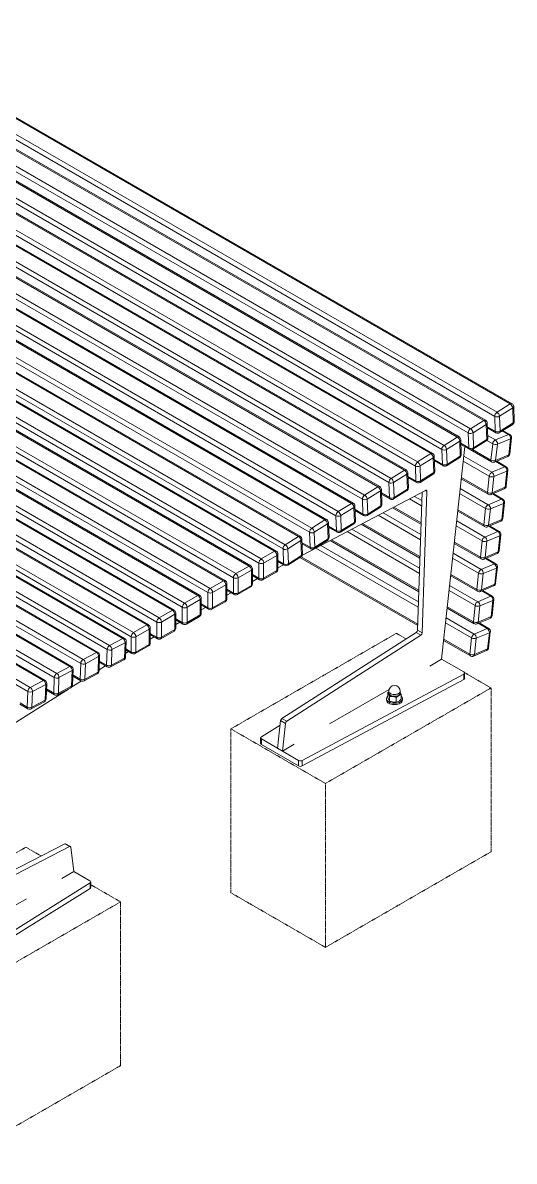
# Model space of a CAD drawing. Header units: millimetres. Extents: x -536 to 6037, y -221 to 4845.
# Drawn here: x 5191 to 5925, y 779 to 2481 of the extents above; entities that cross this region are included whole.
import ezdxf

# ---------------------------------------------------------------- set-up
doc = ezdxf.new("R2010")
doc.units = ezdxf.units.MM
doc.linetypes.add('HIDDEN', pattern=[1.905, 1.27, -0.635])
doc.layers.add('ZANO_R', color=7, linetype='Continuous', lineweight=0)
doc.layers.add('ZANO_R_przerywana', color=7, linetype='HIDDEN', lineweight=0)

msp = doc.modelspace()

# ---------------------------------------------------------------- linework, layer by layer
at = {"layer": 'ZANO_R'}
for p, q in [((5919.4, 1911.1), (4934.1, 2479.9)), ((5922.1, 1911.4), (4935.5, 2480.9)), ((5896.3, 1892.5), (4944.9, 2441.7)), ((4948.5, 2447.8), (5899.7, 1898.7)), ((5882.5, 1886.6), (4951.6, 2424.1)), ((5879.9, 1886.3), (4951.8, 2422)), ((5856.7, 1867.7), (4943.8, 2394.7)), ((4950, 2399.3), (5860.1, 1873.9)), ((5843, 1861.9), (4958.3, 2372.6)), ((5840.3, 1861.5), (4958.5, 2370.6)), ((4948.9, 2352.3), (5820.5, 1849.1)), ((5817.2, 1842.9), (4963, 2336)), ((5800.8, 1836.7), (4964.9, 2319.3)), ((5803.4, 1837.1), (4965, 2321.1)), ((5340.3, 1560.3), (4074.6, 2291)), ((5342.7, 1560.5), (4076.9, 2291.2)), ((4968.6, 2293.3), (5781, 1824.4)), ((5777.6, 1818.2), (4969.8, 2284.5)), ((5300.7, 1539.4), (4035, 2270.1)), ((5303.1, 1539.6), (4037.4, 2270.3)), ((5316.8, 1543.8), (4051.1, 2274.5)), ((4054.8, 2280.5), (5320.5, 1549.9)), ((5761.2, 1812), (4964.8, 2271.7)), ((5763.8, 1812.3), (4966.2, 2272.8)), ((5261.2, 1518.5), (3995.5, 2249.2)), ((5263.5, 1518.7), (3997.8, 2249.4)), ((5277.3, 1522.9), (4011.6, 2253.6)), ((4015.2, 2259.6), (5281, 1529)), ((5237.7, 1502), (3972, 2232.7)), ((3975.7, 2238.7), (5241.4, 1508)), ((4975.3, 2241.8), (5741.4, 1799.6)), ((5738, 1793.4), (4975.3, 2233.7)), ((3936.1, 2217.8), (5201.8, 1487.1)), ((5221.6, 1497.6), (3955.9, 2228.3)), ((5224, 1497.8), (3958.2, 2228.4)), ((5724.3, 1787.5), (4977.4, 2218.7)), ((5721.6, 1787.2), (4978.7, 2216.1)), ((5198.2, 1481.1), (3932.4, 2211.8)), ((5698.5, 1768.6), (4974.5, 2186.6)), ((4980.5, 2191.2), (5701.8, 1774.8)), ((5684.7, 1762.8), (4985.1, 2166.6)), ((5682.1, 1762.4), (4985.4, 2164.6)), ((4979.6, 2144.2), (5662.3, 1750.1)), ((5658.9, 1743.8), (4989.9, 2130.1)), ((5645.2, 1738), (4991.9, 2115.1)), ((5642.5, 1737.7), (4992.1, 2113.1)), ((4995.5, 2087.4), (5622.7, 1725.3)), ((5619.3, 1719.1), (4996.6, 2078.6)), ((5602.9, 1712.9), (4995.5, 2063.6)), ((5605.6, 1713.2), (4996.8, 2064.7)), ((5567.1, 1690.8), (4944.8, 2050)), ((5569.6, 1691), (4947.3, 2050.2)), ((5579.8, 1694.3), (4949.7, 2058)), ((4977.4, 2050.2), (5583.2, 1700.5)), ((5528.9, 1668.7), (4896, 2034.1)), ((5531.4, 1669), (4898.5, 2034.3)), ((5543.8, 1673.2), (4921.5, 2032.4)), ((4925, 2038.6), (5547.3, 1679.3)), ((5490.7, 1646.7), (4857.9, 2012)), ((5493.2, 1646.9), (4860.4, 2012.3)), ((5505.6, 1651.2), (4872.7, 2016.5)), ((4876.2, 2022.6), (5509.1, 1657.3)), ((5467.4, 1629.1), (4834.5, 1994.5)), ((4838.1, 2000.6), (5470.9, 1635.3)), ((4799.9, 1978.6), (5432.7, 1613.2)), ((5452.5, 1624.6), (4819.7, 1990)), ((5455, 1624.9), (4822.2, 1990.2)), ((5414.4, 1602.6), (4781.5, 1967.9)), ((5416.9, 1602.8), (4784, 1968.2)), ((5429.2, 1607.1), (4796.3, 1972.4)), ((4761.7, 1956.5), (5394.6, 1591.2)), ((5391, 1585), (4762.4, 1947.9)), ((5376.2, 1580.6), (4761.1, 1935.7)), ((5378.7, 1580.8), (4761.2, 1937.2)), ((5352.8, 1563), (4741.1, 1916.2)), ((4749.3, 1919.6), (5356.4, 1569.1)), ((5899.7, 1898.7), (5919.4, 1911.1)), ((5925.4, 1884.9), (5924.6, 1907.3)), ((5897.1, 1870.1), (5896.3, 1892.5)), ((5923.1, 1905), (5903.3, 1892.6)), ((5903.3, 1892.6), (5904.2, 1870.3)), ((5924, 1882.7), (5923.1, 1905)), ((5860.1, 1873.9), (5879.9, 1886.3)), ((5883.6, 1880.3), (5863.8, 1867.9)), ((5884.4, 1857.9), (5883.6, 1880.3)), ((5885.9, 1860.1), (5885, 1882.5)), ((5885.2, 1877), (5897.1, 1870.1)), ((5885.3, 1875.4), (5898.1, 1868)), ((5903.3, 1868.1), (5923.1, 1880.5)), ((5904.2, 1870.3), (5924, 1882.7)), ((5820.5, 1849.1), (5840.3, 1861.5)), ((5844, 1855.5), (5824.2, 1843.1)), ((5844.8, 1833.1), (5844, 1855.5)), ((5846.3, 1835.4), (5845.5, 1857.7)), ((5857.6, 1845.3), (5856.7, 1867.7)), ((5863.7, 1843.3), (5883.5, 1855.7)), ((5863.8, 1867.9), (5864.6, 1845.5)), ((5864.6, 1845.5), (5884.4, 1857.9)), ((5893.2, 1851.4), (5884.4, 1856.4)), ((5885.7, 1863.8), (5897.2, 1857.2)), ((5897.2, 1857.2), (5916.8, 1865.5)), ((5919.9, 1859.1), (5900.3, 1850.8)), ((5916.8, 1865.5), (5907.6, 1870.8)), ((5918.9, 1865.5), (5908.6, 1871.4)), ((5917.3, 1834.9), (5919.9, 1859.1)), ((5918.7, 1836.4), (5921.3, 1860.6)), ((5816.9, 1529.5), (5851.5, 1847.3)), ((5818, 1820.6), (5817.2, 1842.9)), ((5824.2, 1843.1), (5825.1, 1820.7)), ((5845.7, 1852.2), (5857.6, 1845.3)), ((5845.7, 1850.6), (5858.6, 1843.2)), ((5859.7, 1842.7), (5891.6, 1824.3)), ((5863.2, 1843), (5890.6, 1827.2)), ((5890.6, 1827.2), (5893.2, 1851.4)), ((5900.3, 1850.8), (5897.6, 1826.6)), ((5781, 1824.4), (5800.8, 1836.7)), ((5804.4, 1830.7), (5784.7, 1818.3)), ((5805.3, 1808.4), (5804.4, 1830.7)), ((5806.7, 1810.6), (5805.9, 1832.9)), ((5806.1, 1827.4), (5818, 1820.6)), ((5806.2, 1825.9), (5819, 1818.5)), ((5824.2, 1818.5), (5844, 1830.9)), ((5825.1, 1820.7), (5844.8, 1833.1)), ((5888, 1803), (5849.1, 1825.5)), ((5849.9, 1833.1), (5892, 1808.8)), ((5896.1, 1824.1), (5915.7, 1832.3)), ((5897.6, 1826.6), (5917.3, 1834.9)), ((5911.6, 1817.1), (5898, 1824.9)), ((5913.6, 1817.1), (5899.2, 1825.4)), ((5741.4, 1799.6), (5761.2, 1812)), ((5764.9, 1805.9), (5745.1, 1793.6)), ((5765.7, 1783.6), (5764.9, 1805.9)), ((5767.2, 1785.8), (5766.3, 1808.2)), ((5778.4, 1795.8), (5777.6, 1818.2)), ((5784.6, 1793.8), (5804.4, 1806.2)), ((5784.7, 1818.3), (5785.5, 1796)), ((5785.5, 1796), (5805.3, 1808.4)), ((5892, 1808.8), (5911.6, 1817.1)), ((5914.6, 1810.7), (5895, 1802.4)), ((5912, 1786.6), (5914.6, 1810.7)), ((5913.4, 1788.1), (5916.1, 1812.2)), ((5738.9, 1771), (5738, 1793.4)), ((5745.1, 1793.6), (5745.9, 1771.2)), ((5766.5, 1802.7), (5778.4, 1795.8)), ((5766.6, 1801.1), (5779.5, 1793.7)), ((5846.2, 1799.1), (5886.3, 1776)), ((5846.5, 1801.3), (5885.3, 1778.8)), ((5885.3, 1778.8), (5888, 1803)), ((5895, 1802.4), (5892.4, 1778.3)), ((5608.7, 1685.1), (5792.9, 1781.7)), ((5701.8, 1774.8), (5721.6, 1787.2)), ((5725.3, 1781.2), (5705.5, 1768.8)), ((5726.2, 1758.8), (5725.3, 1781.2)), ((5727.6, 1761), (5726.8, 1783.4)), ((5727, 1777.9), (5738.9, 1771)), ((5727, 1776.3), (5739.9, 1768.9)), ((5745.1, 1769), (5764.8, 1781.4)), ((5745.9, 1771.2), (5765.7, 1783.6)), ((5776.1, 1772.9), (5787.2, 1766.5)), ((5787.6, 1778.9), (5780.9, 1572.7)), ((5794.9, 1780.3), (5788, 1568.6)), ((5792.6, 1781.6), (5794.9, 1780.3)), ((5882.7, 1754.6), (5843.8, 1777.1)), ((5844.6, 1784.7), (5886.7, 1760.4)), ((5890.8, 1775.7), (5910.4, 1784)), ((5892.4, 1778.3), (5912, 1786.6)), ((5906.3, 1768.7), (5892.8, 1776.5)), ((5908.3, 1768.7), (5894, 1777)), ((5662.3, 1750.1), (5682.1, 1762.4)), ((5685.8, 1756.4), (5666, 1744)), ((5686.6, 1734), (5685.8, 1756.4)), ((5688.1, 1736.3), (5687.2, 1758.6)), ((5699.3, 1746.3), (5698.5, 1768.6)), ((5705.5, 1768.8), (5706.4, 1746.4)), ((5705.5, 1744.2), (5725.3, 1756.6)), ((5706.4, 1746.4), (5726.2, 1758.8)), ((5743.4, 1755.7), (5786, 1731.1)), ((5745.4, 1756.8), (5786.1, 1733.3)), ((5786.9, 1758.5), (5768.7, 1769)), ((5880.1, 1730.5), (5882.7, 1754.6)), ((5886.7, 1760.4), (5906.3, 1768.7)), ((5889.8, 1754.1), (5887.1, 1729.9)), ((5909.4, 1762.4), (5889.8, 1754.1)), ((5906.7, 1738.2), (5909.4, 1762.4)), ((5908.2, 1739.7), (5910.8, 1763.9)), ((5622.7, 1725.3), (5642.5, 1737.7)), ((5659.7, 1721.5), (5658.9, 1743.8)), ((5666, 1744), (5666.8, 1721.7)), ((5687.4, 1753.1), (5699.3, 1746.3)), ((5687.5, 1751.6), (5700.3, 1744.1)), ((5785.3, 1708.1), (5722.1, 1744.6)), ((5729.4, 1748.4), (5785.6, 1716)), ((5839.4, 1736.4), (5881.4, 1712.1)), ((5841, 1750.8), (5881.1, 1727.6)), ((5841.2, 1752.9), (5880.1, 1730.5)), ((5887.1, 1729.9), (5906.7, 1738.2)), ((5646.2, 1731.6), (5626.4, 1719.3)), ((5626.4, 1719.3), (5627.2, 1696.9)), ((5647, 1709.3), (5646.2, 1731.6)), ((5648.5, 1711.5), (5647.7, 1733.9)), ((5647.9, 1728.3), (5659.7, 1721.5)), ((5647.9, 1726.8), (5660.8, 1719.4)), ((5665.9, 1719.5), (5685.7, 1731.8)), ((5666.8, 1721.7), (5686.6, 1734)), ((5783.7, 1657.6), (5675.5, 1720.1)), ((5682.8, 1723.9), (5783.9, 1665.6)), ((5696.7, 1731.2), (5784.4, 1680.6)), ((5698.8, 1732.3), (5784.5, 1682.9)), ((5877.4, 1706.3), (5838.6, 1728.7)), ((5881.4, 1712.1), (5901, 1720.4)), ((5885.5, 1727.3), (5905.2, 1735.6)), ((5901, 1720.4), (5887.5, 1728.2)), ((5903.1, 1720.4), (5888.7, 1728.7)), ((5583.2, 1700.5), (5602.9, 1712.9)), ((5606.6, 1706.9), (5586.8, 1694.5)), ((5607.5, 1684.5), (5606.6, 1706.9)), ((5608.9, 1686.7), (5608.1, 1709.1)), ((5608.3, 1703.6), (5620.2, 1696.7)), ((5620.2, 1696.7), (5619.3, 1719.1)), ((5626.4, 1694.7), (5646.1, 1707.1)), ((5627.2, 1696.9), (5647, 1709.3)), ((5650.1, 1706.8), (5782.8, 1630.2)), ((5652.1, 1707.9), (5782.8, 1632.4)), ((5835.7, 1702.4), (5875.8, 1679.3)), ((5835.9, 1704.6), (5874.8, 1682.1)), ((5874.8, 1682.1), (5877.4, 1706.3)), ((5884.5, 1705.7), (5881.9, 1681.5)), ((5904.1, 1714), (5884.5, 1705.7)), ((5901.5, 1689.8), (5904.1, 1714)), ((5902.9, 1691.3), (5905.5, 1715.5)), ((5547.3, 1679.3), (5567.1, 1690.8)), ((5572.1, 1663.8), (5572.1, 1686.7)), ((5580.6, 1671.9), (5579.8, 1694.3)), ((5586.8, 1694.5), (5587.7, 1672.1)), ((5608.4, 1702), (5621.2, 1694.6)), ((5782, 1607.2), (5628.8, 1695.6)), ((5636.1, 1699.5), (5782.3, 1615.1)), ((5834.1, 1688), (5876.2, 1663.7)), ((5880.3, 1679), (5899.9, 1687.3)), ((5881.9, 1681.5), (5901.5, 1689.8)), ((5509.1, 1657.3), (5528.9, 1668.7)), ((5543.8, 1650.4), (5543.8, 1673.2)), ((5570.6, 1684.6), (5550.8, 1673.2)), ((5550.8, 1673.2), (5550.8, 1650.4)), ((5570.6, 1661.8), (5570.6, 1684.6)), ((5572.1, 1676.9), (5580.6, 1671.9)), ((5572.1, 1675.3), (5581.6, 1669.8)), ((5572.1, 1665.9), (5580.7, 1670.4)), ((5586.8, 1669.9), (5606.6, 1682.3)), ((5587.7, 1672.1), (5607.5, 1684.5)), ((5605.1, 1681.4), (5781.1, 1579.7)), ((5606.9, 1682.5), (5781.2, 1582)), ((5872.2, 1657.9), (5833.3, 1680.4)), ((5876.2, 1663.7), (5895.8, 1672)), ((5895.8, 1672), (5882.3, 1679.8)), ((5897.8, 1672), (5883.4, 1680.3)), ((5505.6, 1628.3), (5505.6, 1651.2)), ((5532.4, 1662.6), (5512.6, 1651.2)), ((5512.6, 1651.2), (5512.6, 1628.3)), ((5532.4, 1639.7), (5532.4, 1662.6)), ((5533.9, 1641.8), (5533.9, 1664.6)), ((5533.9, 1656), (5543.8, 1650.4)), ((5533.9, 1654.4), (5544.8, 1648.1)), ((5549.8, 1648.1), (5569.6, 1659.5)), ((5550.8, 1650.4), (5570.6, 1661.8)), ((5830.4, 1654.1), (5870.6, 1630.9)), ((5830.7, 1656.2), (5869.5, 1633.7)), ((5869.5, 1633.7), (5872.2, 1657.9)), ((5879.2, 1657.4), (5876.6, 1633.2)), ((5898.8, 1665.7), (5879.2, 1657.4)), ((5896.2, 1641.5), (5898.8, 1665.7)), ((5897.6, 1643), (5900.3, 1667.2)), ((5470.9, 1635.3), (5490.7, 1646.7)), ((5494.3, 1640.6), (5474.5, 1629.1)), ((5494.3, 1617.7), (5494.3, 1640.6)), ((5495.7, 1619.7), (5495.7, 1642.6)), ((5511.6, 1626), (5531.4, 1637.5)), ((5512.6, 1628.3), (5532.4, 1639.7)), ((5533.9, 1645.8), (5541.6, 1649.9)), ((5828.9, 1639.6), (5870.9, 1615.4)), ((5875, 1630.6), (5894.6, 1638.9)), ((5876.6, 1633.2), (5896.2, 1641.5)), ((5432.7, 1613.2), (5452.5, 1624.6)), ((5456.1, 1618.5), (5436.3, 1607.1)), ((5456.1, 1595.7), (5456.1, 1618.5)), ((5457.5, 1597.7), (5457.5, 1620.6)), ((5467.4, 1606.3), (5467.4, 1629.1)), ((5474.5, 1629.1), (5474.5, 1606.3)), ((5474.5, 1606.3), (5494.3, 1617.7)), ((5495.7, 1634), (5505.6, 1628.3)), ((5495.7, 1632.3), (5506.6, 1626)), ((5495.7, 1625), (5502.1, 1628.6)), ((5866.9, 1609.6), (5828, 1632)), ((5870.9, 1615.4), (5890.5, 1623.7)), ((5893.6, 1617.3), (5874, 1609)), ((5890.5, 1623.7), (5877, 1631.5)), ((5892.5, 1623.7), (5878.2, 1632)), ((5890.9, 1593.1), (5893.6, 1617.3)), ((5892.4, 1594.6), (5895, 1618.8)), ((5394.6, 1591.2), (5414.4, 1602.6)), ((5429.2, 1584.2), (5429.2, 1607.1)), ((5436.3, 1607.1), (5436.3, 1584.2)), ((5457.5, 1612), (5467.4, 1606.3)), ((5457.5, 1610.3), (5468.4, 1604)), ((5457.5, 1603.1), (5463.8, 1606.7)), ((5473.4, 1604), (5493.2, 1615.4)), ((5825.2, 1605.7), (5865.3, 1582.5)), ((5825.4, 1607.8), (5864.3, 1585.4)), ((5864.3, 1585.4), (5866.9, 1609.6)), ((5874, 1609), (5871.3, 1584.8)), ((5391, 1562.2), (5391, 1585)), ((5417.9, 1596.5), (5398.1, 1585)), ((5398.1, 1585), (5398.1, 1562.2)), ((5417.9, 1573.6), (5417.9, 1596.5)), ((5419.4, 1575.7), (5419.4, 1598.5)), ((5419.4, 1589.9), (5429.2, 1584.2)), ((5419.4, 1588.2), (5430.2, 1581.9)), ((5419.4, 1581.2), (5425.5, 1584.7)), ((5435.2, 1581.9), (5455, 1593.4)), ((5436.3, 1584.2), (5456.1, 1595.7)), ((5861.6, 1561.2), (5822.8, 1583.7)), ((5823.6, 1591.3), (5865.6, 1567)), ((5869.7, 1582.3), (5889.4, 1590.5)), ((5871.3, 1584.8), (5890.9, 1593.1)), ((5885.2, 1575.3), (5871.7, 1583.1)), ((5887.3, 1575.3), (5872.9, 1583.6)), ((5356.4, 1569.1), (5376.2, 1580.6)), ((5379.7, 1574.4), (5359.9, 1563)), ((5379.7, 1551.6), (5379.7, 1574.4)), ((5381.2, 1553.6), (5381.2, 1576.5)), ((5381.2, 1567.9), (5391, 1562.2)), ((5381.2, 1566.2), (5392.1, 1559.9)), ((5397.1, 1559.9), (5416.9, 1571.3)), ((5398.1, 1562.2), (5417.9, 1573.6)), ((5778.9, 1569.2), (5578.2, 1440.8)), ((5778.9, 1569.2), (5786, 1565.1)), ((5788, 1568.6), (5780.9, 1572.7)), ((5865.6, 1567), (5885.2, 1575.3)), ((5888.3, 1568.9), (5868.7, 1560.6)), ((5885.7, 1544.8), (5888.3, 1568.9)), ((5887.1, 1546.3), (5889.7, 1570.4)), ((5320.5, 1549.9), (5340.3, 1560.3)), ((5343.7, 1554.1), (5323.9, 1543.7)), ((5342.9, 1530.8), (5343.7, 1554.1)), ((5344.3, 1532.6), (5345.2, 1556)), ((5352.8, 1540.1), (5352.8, 1563)), ((5358.9, 1537.9), (5378.7, 1549.3)), ((5359.9, 1563), (5359.9, 1540.1)), ((5359.9, 1540.1), (5379.7, 1551.6)), ((5381.2, 1559.3), (5387.2, 1562.7)), ((5786, 1565.1), (5585.3, 1436.7)), ((5819.9, 1557.3), (5860, 1534.2)), ((5820.1, 1559.5), (5859, 1537)), ((5859, 1537), (5861.6, 1561.2)), ((5868.7, 1560.6), (5866.1, 1536.5)), ((5281, 1529), (5300.7, 1539.4)), ((5304.1, 1533.2), (5284.3, 1522.7)), ((5303.3, 1509.9), (5304.1, 1533.2)), ((5304.8, 1511.7), (5305.6, 1535.1)), ((5316, 1520.5), (5316.8, 1543.8)), ((5323.9, 1543.7), (5323.1, 1520.3)), ((5344.5, 1538.2), (5348.9, 1540.7)), ((5344.7, 1543.2), (5353.9, 1537.9)), ((5344.8, 1544.8), (5352.8, 1540.1)), ((5864.5, 1533.9), (5884.1, 1542.2)), ((5866.1, 1536.5), (5885.7, 1544.8)), ((5241.4, 1508), (5261.2, 1518.5)), ((5276.4, 1499.6), (5277.3, 1522.9)), ((5284.3, 1522.7), (5283.5, 1499.4)), ((5304.8, 1513.7), (5314.2, 1519.7)), ((5305.2, 1524.9), (5317, 1518)), ((5305.3, 1526.7), (5316, 1520.5)), ((5321.9, 1518), (5341.7, 1528.4)), ((5323.1, 1520.3), (5342.9, 1530.8)), ((5799, 1519.2), (5816.9, 1529.5)), ((5850.2, 1510.3), (5816.9, 1529.5)), ((5236.9, 1478.7), (5237.7, 1502)), ((5244.8, 1501.8), (5243.9, 1478.5)), ((5264.6, 1512.3), (5244.8, 1501.8)), ((5263.7, 1489), (5264.6, 1512.3)), ((5265.2, 1490.8), (5266, 1514.2)), ((5265.7, 1505.8), (5276.4, 1499.6)), ((5265.7, 1504), (5277.5, 1497.1)), ((5282.3, 1497), (5302.1, 1507.5)), ((5283.5, 1499.4), (5303.3, 1509.9)), ((5608.6, 1378), (5850, 1506.9)), ((5608.6, 1369.8), (5850, 1498.8)), ((5850, 1498.8), (5850, 1506.9)), ((5851.3, 1500.5), (5851.3, 1508.6)), ((5052.8, 1354.4), (5258.8, 1484.6)), ((5197.3, 1457.8), (5198.2, 1481.1)), ((5201.8, 1487.1), (5221.6, 1497.6)), ((5205.2, 1480.9), (5204.4, 1457.6)), ((5225, 1491.4), (5205.2, 1480.9)), ((5224.2, 1468.1), (5225, 1491.4)), ((5225.6, 1469.9), (5226.5, 1493.2)), ((5226.1, 1483), (5237.9, 1476.2)), ((5226.2, 1484.9), (5236.9, 1478.7)), ((5242.7, 1476.1), (5262.5, 1486.6)), ((5243.9, 1478.5), (5263.7, 1489)), ((5264.2, 1488), (5278.1, 1496.8)), ((5649.3, 1432.8), (5738.3, 1484.1)), ((5737.9, 1481.5), (5737.9, 1478.8)), ((5754.9, 1478.8), (5754.9, 1481.5)), ((5186.6, 1464), (5197.3, 1457.8)), ((5203.2, 1455.2), (5223, 1465.7)), ((5204.4, 1457.6), (5224.2, 1468.1)), ((5734.4, 1470.4), (5734.4, 1468.4)), ((5736.3, 1479.5), (5737.9, 1480.7)), ((5736.3, 1479.5), (5736.3, 1472.6)), ((5739, 1473.7), (5739, 1466.8)), ((5749.1, 1472.1), (5749.1, 1465.3)), ((5754.9, 1480.3), (5755.1, 1479.9)), ((5756.4, 1476.4), (5756.4, 1469.5)), ((5758.4, 1468.4), (5758.4, 1470.4)), ((5186.5, 1462.1), (5198.4, 1455.3)), ((5575.5, 1430.9), (5547.4, 1413.3)), ((5576.2, 1437.6), (5571.7, 1396.1)), ((5576.2, 1437.6), (5583.3, 1433.5)), ((5585.3, 1436.7), (5578.2, 1440.8)), ((5583.3, 1433.5), (5578.8, 1392.1)), ((5546.3, 1411.8), (5546.3, 1403.6)), ((5547.5, 1410.1), (5603, 1378.1)), ((5547.5, 1410.1), (5547.5, 1402)), ((5547.5, 1402), (5603, 1369.9)), ((5571.7, 1396.1), (5578.8, 1392.1)), ((5578.8, 1392.1), (5596.6, 1402.3)), ((5603, 1369.9), (5603, 1378.1)), ((5608.6, 1378), (5608.6, 1369.8)), ((5057.5, 1152.5), (5253.3, 1253.3)), ((5059.7, 1145.9), (5260.4, 1249.2)), ((5260.4, 1249.2), (5253.3, 1253.3)), ((5261.8, 1249.3), (5254.7, 1253.4)), ((5262.4, 1248.2), (5266.9, 1212)), ((5266.9, 1212), (5249.1, 1201.7)), ((5291.1, 1198), (5266.9, 1212)), ((5067.9, 1055.4), (5291.3, 1194.8)), ((5291.3, 1186.7), (5291.3, 1194.8)), ((5292.3, 1188.2), (5292.3, 1196.4)), ((5067.9, 1047.3), (5291.3, 1186.7)), ((5196.3, 1171.3), (5136.4, 1136.7))]:
    msp.add_line(p, q, dxfattribs=at)
at = {"layer": 'ZANO_R', "flags": 128}
for points in [[(5794.9, 1780.3), (5794.8, 1780.8), (5794.7, 1781.1), (5794.6, 1781.5), (5794.3, 1781.7), (5794, 1781.9), (5793.7, 1781.9), (5793.3, 1781.9), (5792.9, 1781.7)], [(5850, 1506.9), (5850.6, 1507.3), (5851, 1507.7), (5851.2, 1508.1), (5851.3, 1508.6), (5851.3, 1509.1), (5851, 1509.5), (5850.7, 1509.9), (5850.2, 1510.3)], [(5752.4, 1478), (5751, 1477.3), (5749.4, 1476.9), (5747.7, 1476.6), (5745.9, 1476.6), (5744.2, 1476.7), (5742.5, 1477.1), (5741, 1477.6), (5739.8, 1478.4), (5738.8, 1479.2), (5738.2, 1480.2), (5737.9, 1481.2), (5737.9, 1481.5)], [(5754.8, 1465.5), (5753.2, 1464.8), (5751.4, 1464.2), (5749.5, 1463.7), (5747.4, 1463.5), (5745.3, 1463.5), (5743.3, 1463.7), (5741.3, 1464.2), (5739.5, 1464.8), (5737.9, 1465.5), (5736.5, 1466.5), (5735.5, 1467.5), (5734.8, 1468.6), (5734.4, 1469.8), (5734.4, 1471), (5734.8, 1472.2), (5735.5, 1473.4), (5736.3, 1474.2)], [(5754.8, 1463.5), (5753.2, 1462.7), (5751.4, 1462.1), (5749.5, 1461.7), (5747.4, 1461.5), (5745.3, 1461.5), (5743.3, 1461.7), (5741.3, 1462.1), (5739.5, 1462.7), (5737.9, 1463.5), (5736.5, 1464.4), (5735.5, 1465.5), (5734.8, 1466.6), (5734.4, 1467.8), (5734.4, 1468.4)], [(5736.3, 1479.5), (5737, 1478.6), (5737.7, 1477.3)], [(5752.5, 1475), (5751.2, 1474.4), (5749.6, 1473.9), (5747.9, 1473.6), (5746.1, 1473.5), (5744.4, 1473.7), (5742.7, 1474), (5741.2, 1474.5), (5739.9, 1475.2), (5738.8, 1476), (5738.1, 1477), (5737.7, 1478), (5737.6, 1479), (5737.9, 1479.8)], [(5739, 1466.8), (5738.4, 1467.8), (5737.7, 1469.1)], [(5737.9, 1478.8), (5737.9, 1478.5), (5738.2, 1477.5), (5738.8, 1476.6), (5739.8, 1475.7), (5741, 1475), (5742.5, 1474.4), (5744.2, 1474.1), (5745.9, 1473.9), (5747.7, 1474), (5749.4, 1474.2), (5751, 1474.7), (5752.4, 1475.3)], [(5739, 1473.7), (5741.5, 1473.8), (5744, 1473.6)], [(5749.1, 1465.3), (5746.6, 1465.2), (5744, 1465.4)], [(5749.1, 1472.1), (5751.8, 1474.3), (5752.7, 1474.9)], [(5752.7, 1466.8), (5751.8, 1466.3), (5749.1, 1465.3)], [(5756.4, 1474.2), (5757.2, 1473.4), (5758, 1472.2), (5758.3, 1471), (5758.3, 1469.8), (5758, 1468.6), (5757.2, 1467.5), (5756.2, 1466.5), (5754.8, 1465.5)], [(5755.1, 1479.9), (5755, 1480.1), (5754.9, 1480.3)], [(5756.4, 1476.4), (5755.7, 1478.3), (5755.1, 1479.9)]]:
    msp.add_lwpolyline(points, dxfattribs=at)
at = {"layer": 'ZANO_R'}
for centre, radius, start, end in [((5921, 1909.1), 2.5, 64.9149, 129.6006), ((5915.2, 1904.3), 7.98, 5.1268, 57.6976), ((5919.6, 1907.1), 5, 2.1413, 60.0027), ((5922, 1907.3), 2.55, 295.2996, 358.1917), ((5903.9, 1892.3), 7.67, 123.9705, 178.8254), ((5899.7, 1899.1), 7.42, 242.921, 299.8444), ((5895.4, 1891.9), 7.98, 5.1268, 57.6976), ((5864.4, 1867.5), 7.67, 123.9705, 178.8253), ((5855.8, 1867.2), 7.98, 5.1268, 57.6976), ((5881.5, 1884.4), 2.5, 64.9149, 129.6006), ((5875.6, 1879.5), 7.98, 5.1268, 57.6976), ((5880, 1882.3), 5, 2.1413, 60.0027), ((5882.5, 1882.6), 2.55, 295.2996, 358.1917), ((5920.4, 1884.7), 5, 302.0504, 2.1413), ((5921.6, 1882.3), 2.36, 308.0126, 8.2272), ((5922.9, 1885), 2.55, 295.2996, 358.1917), ((5841.9, 1859.6), 2.5, 64.9149, 129.6006), ((5836.1, 1854.8), 7.98, 5.1268, 57.6976), ((5840.5, 1857.5), 5, 2.1413, 60.0027), ((5842.9, 1857.8), 2.55, 295.2996, 358.1917), ((5860.1, 1874.3), 7.42, 242.9208, 299.8446), ((5880.9, 1859.9), 5, 302.0504, 2.1413), ((5882.1, 1857.6), 2.36, 308.0131, 8.2266), ((5883.3, 1860.2), 2.55, 295.2997, 358.1917), ((5900.7, 1850.5), 7.55, 117.8386, 173.3019), ((5900.5, 1876.7), 7.42, 242.9208, 299.8446), ((5899.5, 1870), 2.41, 176.7284, 235.2397), ((5893.4, 1851.4), 6.92, 355.0718, 56.4023), ((5900.6, 1872.3), 5, 240.0027, 302.0504), ((5901.8, 1869.9), 2.36, 308.0125, 8.2273), ((5917.9, 1863.5), 2.21, 62.9903, 117.7082), ((5913, 1859.7), 6.92, 355.0717, 56.4016), ((5916.4, 1861.1), 5, 353.7857, 60.0027), ((5919.4, 1861.1), 2.03, 285.5624, 346.964), ((5824.8, 1842.8), 7.67, 123.97, 178.8258), ((5820.5, 1849.5), 7.42, 242.9208, 299.8446), ((5816.3, 1842.4), 7.98, 5.1268, 57.6976), ((5860, 1845.2), 2.41, 176.7284, 235.2397), ((5860.9, 1851.9), 7.42, 242.9208, 299.8443), ((5861.1, 1847.6), 5, 240.0027, 302.0504), ((5862.3, 1845.2), 2.36, 308.0118, 8.2294), ((5897.4, 1859.1), 8.77, 241.6915, 289.195), ((5785.3, 1818), 7.67, 123.97, 178.8258), ((5776.7, 1817.6), 7.98, 5.1254, 57.6982), ((5802.3, 1834.8), 2.5, 64.9152, 129.6004), ((5796.5, 1830), 7.98, 5.1268, 57.6976), ((5800.9, 1832.8), 5, 2.1413, 60.0027), ((5803.4, 1833), 2.55, 295.2997, 358.1917), ((5841.3, 1835.2), 5, 302.0504, 2.1413), ((5842.5, 1832.8), 2.36, 308.0117, 8.2295), ((5843.7, 1835.4), 2.55, 295.2999, 358.1905), ((5893.3, 1826.5), 2.81, 166.911, 231.9095), ((5894.8, 1834.9), 8.77, 241.6915, 289.195), ((5894.1, 1828.7), 5, 240.0027, 292.8967), ((5894.7, 1826.7), 2.96, 297.5448, 358.8595), ((5913.7, 1837), 5, 292.8967, 353.7857), ((5914.3, 1835), 2.96, 297.5453, 358.859), ((5916.7, 1836.9), 2.03, 285.5625, 346.9646), ((5762.8, 1810.1), 2.5, 64.9152, 129.6004), ((5756.9, 1805.2), 7.98, 5.1254, 57.6982), ((5761.3, 1808), 5, 2.1413, 60.0027), ((5763.8, 1808.3), 2.55, 295.2987, 358.1917), ((5781, 1824.8), 7.42, 242.9208, 299.8442), ((5801.7, 1810.4), 5, 302.0504, 2.1413), ((5802.9, 1808), 2.36, 308.0132, 8.228), ((5804.2, 1810.7), 2.55, 295.2998, 358.1905), ((5821.4, 1827.2), 7.42, 242.9208, 299.8442), ((5820.4, 1820.4), 2.41, 176.7269, 235.2413), ((5821.5, 1822.8), 5, 240.0027, 302.0504), ((5822.7, 1820.4), 2.36, 308.0136, 8.2277), ((5895.5, 1802.1), 7.55, 117.8391, 173.3013), ((5888.1, 1803), 6.92, 355.0719, 56.4022), ((5912.6, 1815.1), 2.21, 62.9844, 117.7138), ((5907.7, 1811.3), 6.92, 355.0718, 56.4022), ((5911.1, 1812.8), 5, 353.7857, 60.0027), ((5914.1, 1812.7), 2.03, 285.5627, 346.9645), ((5723.2, 1785.3), 2.5, 64.9149, 129.6006), ((5721.8, 1783.2), 5, 2.1413, 60.0027), ((5745.7, 1793.2), 7.67, 123.97, 178.8258), ((5741.4, 1800), 7.42, 242.9209, 299.8442), ((5737.1, 1792.8), 7.98, 5.1254, 57.6982), ((5781.8, 1802.4), 7.42, 242.9208, 299.8442), ((5780.8, 1795.7), 2.41, 176.7269, 235.2412), ((5782, 1798), 5, 240.0027, 302.0504), ((5783.2, 1795.6), 2.36, 308.0134, 8.2277), ((5892.1, 1810.7), 8.77, 241.6919, 289.1946), ((5908.5, 1788.6), 5, 292.8967, 353.7857), ((5911.5, 1788.5), 2.03, 285.5601, 346.967), ((5706.1, 1768.5), 7.67, 123.97, 178.8258), ((5697.6, 1768.1), 7.98, 5.1254, 57.6982), ((5717.4, 1780.5), 7.98, 5.1254, 57.6982), ((5724.2, 1783.5), 2.55, 295.2999, 358.1906), ((5742.2, 1777.6), 7.42, 242.9208, 299.8442), ((5741.3, 1770.9), 2.41, 176.7269, 235.2411), ((5743.6, 1770.9), 2.36, 308.0134, 8.2277), ((5762.2, 1785.6), 5, 302.0504, 2.1413), ((5763.4, 1783.2), 2.36, 308.0134, 8.2277), ((5764.6, 1785.9), 2.55, 295.3, 358.1905), ((5889.5, 1786.5), 8.77, 241.6922, 289.1941), ((5888.1, 1778.2), 2.81, 166.9123, 231.9099), ((5888.8, 1780.3), 5, 240.0027, 292.8967), ((5889.4, 1778.3), 2.96, 297.5441, 358.861), ((5909, 1786.6), 2.96, 297.545, 358.8603), ((5683.7, 1760.5), 2.5, 64.9149, 129.6006), ((5677.8, 1755.7), 7.98, 5.1254, 57.6982), ((5682.2, 1758.4), 5, 2.1413, 60.0027), ((5684.7, 1758.7), 2.55, 295.2999, 358.1906), ((5701.8, 1775.2), 7.42, 242.9208, 299.8443), ((5722.6, 1760.9), 5, 302.0504, 2.1413), ((5723.8, 1758.5), 2.36, 308.0134, 8.2277), ((5725.1, 1761.1), 2.55, 295.3, 358.1905), ((5742.4, 1773.2), 5, 240.0027, 302.0504), ((5890.2, 1753.8), 7.55, 117.8391, 173.301), ((5886.9, 1762.4), 8.77, 241.6928, 289.1938), ((5882.9, 1754.7), 6.92, 355.0724, 56.4009), ((5907.3, 1766.8), 2.21, 62.9919, 117.7083), ((5902.5, 1763), 6.92, 355.0719, 56.4022), ((5905.8, 1764.4), 5, 353.7857, 60.0027), ((5908.8, 1764.3), 2.03, 285.5596, 346.9671), ((5644.1, 1735.7), 2.5, 64.9149, 129.6005), ((5638.2, 1730.9), 7.98, 5.126, 57.6976), ((5642.7, 1733.7), 5, 2.1413, 60.0027), ((5666.6, 1743.7), 7.67, 123.9698, 178.826), ((5662.3, 1750.5), 7.42, 242.9208, 299.8442), ((5658, 1743.3), 7.98, 5.1254, 57.6982), ((5683.1, 1736.1), 5, 302.0504, 2.1413), ((5685.5, 1736.4), 2.55, 295.2998, 358.1907), ((5702.7, 1752.9), 7.42, 242.9208, 299.8443), ((5701.7, 1746.1), 2.41, 176.7249, 235.2433), ((5702.8, 1748.5), 5, 240.0027, 302.0504), ((5704, 1746.1), 2.36, 308.0135, 8.2278), ((5903.2, 1740.2), 5, 292.8967, 353.7857), ((5903.8, 1738.3), 2.96, 297.5441, 358.861), ((5906.2, 1740.2), 2.03, 285.5622, 346.9642), ((5627, 1718.9), 7.67, 123.9698, 178.826), ((5622.7, 1725.7), 7.42, 242.9209, 299.8442), ((5618.5, 1718.5), 7.98, 5.126, 57.6976), ((5645.1, 1733.9), 2.55, 295.2999, 358.1905), ((5663.1, 1728.1), 7.42, 242.9207, 299.8442), ((5662.1, 1721.4), 2.41, 176.7248, 235.2433), ((5663.3, 1723.7), 5, 240.0027, 302.0504), ((5664.5, 1721.3), 2.36, 308.0134, 8.2277), ((5684.3, 1733.7), 2.36, 308.0132, 8.228), ((5882.8, 1729.8), 2.81, 166.9136, 231.9087), ((5884.2, 1738.2), 8.77, 241.6924, 289.1939), ((5883.6, 1731.9), 5, 240.0027, 292.8967), ((5884.2, 1730), 2.96, 297.5437, 358.8614), ((5902.1, 1718.4), 2.21, 62.9857, 117.7132), ((5897.2, 1714.6), 6.92, 355.0725, 56.4016), ((5900.6, 1716.1), 5, 353.7857, 60.0027), ((5604.5, 1711), 2.5, 64.9151, 129.6004), ((5598.7, 1706.2), 7.98, 5.1264, 57.6972), ((5603.1, 1708.9), 5, 2.1413, 60.0027), ((5605.5, 1709.2), 2.55, 295.2989, 358.192), ((5643.5, 1711.3), 5, 302.0504, 2.1413), ((5644.7, 1708.9), 2.36, 308.0134, 8.2277), ((5645.9, 1711.6), 2.55, 295.3, 358.1905), ((5884.9, 1705.4), 7.55, 117.8386, 173.3018), ((5881.6, 1714), 8.77, 241.6917, 289.1948), ((5877.6, 1706.3), 6.92, 355.0718, 56.4022), ((5903.6, 1716), 2.03, 285.5625, 346.9642), ((5568.6, 1688.7), 2.51, 65.6932, 125.6172), ((5563, 1684.3), 7.68, 2.6058, 57.3942), ((5567.1, 1686.7), 5, 0, 60.0027), ((5569.6, 1686.9), 2.51, 294.3769, 354.3037), ((5587.4, 1694.2), 7.67, 123.9699, 178.8259), ((5583.2, 1700.9), 7.42, 242.9204, 299.8446), ((5578.9, 1693.8), 7.98, 5.1264, 57.6972), ((5603.9, 1686.5), 5, 302.0504, 2.1413), ((5606.4, 1686.8), 2.55, 295.2996, 358.1913), ((5623.6, 1703.3), 7.42, 242.9208, 299.8442), ((5622.6, 1696.6), 2.41, 176.7249, 235.2432), ((5623.7, 1698.9), 5, 240.0027, 302.0504), ((5624.9, 1696.6), 2.36, 308.0134, 8.2277), ((5897.9, 1691.9), 5, 292.8967, 353.7857), ((5898.5, 1689.9), 2.96, 297.5455, 358.8589), ((5900.9, 1691.8), 2.03, 285.5619, 346.9653), ((5530.4, 1666.7), 2.51, 65.6933, 125.6176), ((5524.8, 1662.3), 7.68, 2.6058, 57.3942), ((5528.9, 1664.6), 5, 0, 60.0027), ((5551.4, 1672.9), 7.68, 122.6055, 177.3944), ((5547.3, 1680), 7.69, 242.6101, 297.39), ((5543.2, 1672.9), 7.68, 2.6058, 57.3942), ((5584, 1678.6), 7.42, 242.9204, 299.8447), ((5583, 1671.8), 2.41, 176.7259, 235.2411), ((5584.1, 1674.2), 5, 240.0027, 302.0504), ((5585.3, 1671.8), 2.36, 308.0139, 8.2274), ((5605.1, 1684.2), 2.36, 308.0138, 8.2273), ((5877.6, 1681.5), 2.81, 166.9119, 231.9087), ((5879, 1689.8), 8.77, 241.6921, 289.1943), ((5878.3, 1683.6), 5, 240.0027, 292.8967), ((5878.9, 1681.6), 2.96, 297.5432, 358.8616), ((5896.8, 1670.1), 2.21, 62.9875, 117.712), ((5891.9, 1666.2), 6.92, 355.0718, 56.4023), ((5895.3, 1667.7), 5, 353.7857, 60.0027), ((5513.3, 1650.8), 7.68, 122.6055, 177.3945), ((5509.1, 1658), 7.69, 242.61, 297.39), ((5505, 1650.8), 7.68, 2.6058, 57.3942), ((5531.4, 1664.9), 2.51, 294.3757, 354.3048), ((5567.1, 1663.8), 5, 299.9973, 0), ((5568.4, 1661.4), 2.25, 301.6946, 9.6142), ((5569.6, 1664.1), 2.51, 294.3769, 354.3037), ((5879.7, 1657), 7.55, 117.8394, 173.3012), ((5876.3, 1665.6), 8.77, 241.6924, 289.1943), ((5872.3, 1658), 6.92, 355.072, 56.4021), ((5898.3, 1667.6), 2.03, 285.5596, 346.9675), ((5475.1, 1628.8), 7.68, 122.6054, 177.3946), ((5466.8, 1628.8), 7.68, 2.6058, 57.3942), ((5492.2, 1644.6), 2.51, 65.6927, 125.6178), ((5486.6, 1640.2), 7.68, 2.6058, 57.3942), ((5490.7, 1642.6), 5, 0, 60.0027), ((5493.2, 1642.9), 2.51, 294.3763, 354.3042), ((5528.9, 1641.8), 5, 299.9973, 0), ((5530.2, 1639.4), 2.31, 302.7817, 8.5271), ((5531.4, 1642), 2.51, 294.3757, 354.3048), ((5546.3, 1650.1), 2.55, 174.7865, 233.9013), ((5547.3, 1657.2), 7.69, 242.6101, 297.39), ((5547.3, 1652.4), 5, 240.0027, 299.9973), ((5548.6, 1650), 2.25, 301.6946, 9.6142), ((5892.7, 1643.5), 5, 292.8967, 353.7857), ((5893.3, 1641.5), 2.96, 297.5432, 358.8616), ((5895.7, 1643.4), 2.03, 285.5606, 346.9665), ((5454, 1622.6), 2.51, 65.6932, 125.6172), ((5448.4, 1618.2), 7.68, 2.6058, 57.3942), ((5452.5, 1620.6), 5, 0, 60.0027), ((5455, 1620.8), 2.51, 294.3769, 354.3037), ((5470.9, 1636), 7.69, 242.6099, 297.3901), ((5490.7, 1619.7), 5, 299.9973, 0), ((5492, 1617.4), 2.31, 302.7817, 8.5271), ((5493.2, 1620), 2.51, 294.3763, 354.3042), ((5509.1, 1635.1), 7.69, 242.61, 297.39), ((5508, 1628), 2.44, 173.3891, 235.2988), ((5509.1, 1630.4), 5, 240.0027, 299.9973), ((5510.4, 1628), 2.31, 302.7817, 8.5271), ((5873.7, 1641.5), 8.77, 241.6923, 289.1941), ((5872.3, 1633.1), 2.81, 166.9127, 231.9093), ((5873.1, 1635.2), 5, 240.0027, 292.8967), ((5873.6, 1633.2), 2.96, 297.5452, 358.8601), ((5891.5, 1621.7), 2.21, 62.9907, 117.7075), ((5886.7, 1617.9), 6.92, 355.0725, 56.4008), ((5890, 1619.3), 5, 353.7857, 60.0027), ((5893, 1619.3), 2.03, 285.5599, 346.9663), ((5415.8, 1600.6), 2.51, 65.6929, 125.6175), ((5410.2, 1596.1), 7.68, 2.6058, 57.3942), ((5414.4, 1598.5), 5, 0, 60.0027), ((5436.9, 1606.7), 7.68, 122.6056, 177.3945), ((5432.7, 1613.9), 7.69, 242.6101, 297.3899), ((5428.6, 1606.7), 7.68, 2.6058, 57.3942), ((5470.9, 1613.1), 7.69, 242.6099, 297.3901), ((5469.8, 1606), 2.44, 173.388, 235.2998), ((5470.9, 1608.3), 5, 240.0027, 299.9973), ((5472.2, 1605.9), 2.31, 302.7817, 8.5271), ((5874.4, 1608.7), 7.55, 117.8389, 173.301), ((5871.1, 1617.3), 8.77, 241.6926, 289.1937), ((5867.1, 1609.6), 6.92, 355.0716, 56.4017), ((5398.7, 1584.7), 7.68, 122.6054, 177.3945), ((5394.6, 1591.9), 7.69, 242.61, 297.3901), ((5390.4, 1584.7), 7.68, 2.6058, 57.3942), ((5416.9, 1598.8), 2.51, 294.3762, 354.3045), ((5432.7, 1591.1), 7.69, 242.6101, 297.3899), ((5431.7, 1584), 2.49, 174.0378, 234.65), ((5434, 1583.9), 2.31, 302.7817, 8.5271), ((5452.5, 1597.7), 5, 299.9973, 0), ((5453.8, 1595.3), 2.31, 302.7817, 8.5271), ((5455, 1597.9), 2.51, 294.3769, 354.3037), ((5867, 1584.7), 2.81, 166.911, 231.9095), ((5868.4, 1593.1), 8.77, 241.6919, 289.1949), ((5868.4, 1584.9), 2.96, 297.5441, 358.8603), ((5887.4, 1595.2), 5, 292.8967, 353.7857), ((5888, 1593.2), 2.96, 297.5446, 358.8607), ((5890.4, 1595.1), 2.03, 285.5617, 346.9647), ((5360.5, 1562.7), 7.68, 122.6054, 177.3947), ((5352.2, 1562.7), 7.68, 2.6058, 57.3942), ((5377.6, 1578.5), 2.51, 65.6928, 125.6176), ((5372, 1574.1), 7.68, 2.6058, 57.3942), ((5376.2, 1576.5), 5, 0, 60.0027), ((5378.7, 1576.7), 2.51, 294.3765, 354.304), ((5414.4, 1575.7), 5, 299.9973, 0), ((5415.6, 1573.3), 2.31, 302.7817, 8.5271), ((5416.9, 1575.9), 2.51, 294.3762, 354.3045), ((5432.7, 1586.3), 5, 240.0027, 299.9973), ((5776.2, 1573), 4.67, 304.6323, 355.8869), ((5783.3, 1569), 4.67, 304.6323, 355.8869), ((5869.1, 1560.3), 7.55, 117.8387, 173.3016), ((5867.8, 1586.9), 5, 240.0027, 292.8967), ((5861.8, 1561.2), 6.92, 355.0718, 56.4023), ((5886.3, 1573.3), 2.21, 62.9842, 117.7153), ((5881.4, 1569.5), 6.92, 355.0717, 56.4024), ((5884.8, 1571), 5, 353.7857, 60.0027), ((5887.8, 1570.9), 2.03, 285.5629, 346.9643), ((5324.5, 1543.3), 7.67, 121.1738, 176.0304), ((5316.5, 1543.6), 7.42, 0.1516, 57.0835), ((5341.6, 1558.3), 2.41, 64.761, 123.2696), ((5336.3, 1554.1), 7.42, 0.1516, 57.0836), ((5340.2, 1556.2), 5, 357.9472, 60.0027), ((5342.8, 1556.3), 2.36, 291.7668, 351.9846), ((5356.4, 1569.8), 7.69, 242.6099, 297.3901), ((5376.2, 1553.6), 5, 299.9973, 0), ((5377.5, 1551.2), 2.25, 301.6946, 9.6142), ((5378.7, 1553.9), 2.51, 294.3765, 354.304), ((5394.6, 1569), 7.69, 242.61, 297.3901), ((5393.5, 1561.9), 2.49, 174.0383, 234.6495), ((5394.6, 1564.2), 5, 240.0027, 299.9973), ((5395.8, 1561.8), 2.31, 302.7817, 8.5271), ((5865.8, 1568.9), 8.77, 241.6912, 289.1951), ((5302.1, 1537.4), 2.41, 64.7611, 123.2695), ((5296.7, 1533.2), 7.42, 0.1515, 57.0835), ((5300.6, 1535.2), 5, 357.9472, 60.0027), ((5303.3, 1535.4), 2.36, 291.7669, 351.9845), ((5320.6, 1550.9), 7.98, 242.3069, 294.869), ((5339.3, 1532.8), 5, 297.8556, 357.9472), ((5342, 1533), 2.36, 291.7665, 351.9848), ((5356.4, 1547), 7.69, 242.6099, 297.3901), ((5355.3, 1539.9), 2.49, 174.0375, 234.6498), ((5356.4, 1542.2), 5, 240.0027, 299.9973), ((5357.7, 1539.8), 2.25, 301.6946, 9.6142), ((5861.8, 1536.4), 2.81, 166.9119, 231.9087), ((5863.2, 1544.7), 8.77, 241.6921, 289.1943), ((5862.5, 1538.5), 5, 240.0027, 292.8967), ((5863.1, 1536.5), 2.96, 297.5452, 358.8601), ((5882.1, 1546.8), 5, 292.8967, 353.7857), ((5882.7, 1544.8), 2.96, 297.5435, 358.8618), ((5885.1, 1546.7), 2.03, 285.5595, 346.9668), ((5262.5, 1516.5), 2.41, 64.7611, 123.2696), ((5257.1, 1512.3), 7.42, 0.1516, 57.0835), ((5261, 1514.3), 5, 357.9472, 60.0027), ((5284.9, 1522.4), 7.67, 121.1739, 176.0303), ((5281, 1530), 7.98, 242.3069, 294.8691), ((5276.9, 1522.7), 7.42, 0.1516, 57.0835), ((5319.7, 1527.6), 7.98, 242.3069, 294.8691), ((5318.5, 1520.1), 2.57, 171.4157, 234.0675), ((5319.5, 1522.4), 5, 240.0027, 297.8556), ((5320.5, 1520.1), 2.56, 301.8227, 4.6816), ((5340.3, 1530.6), 2.56, 301.8226, 4.6818), ((5222.9, 1495.6), 2.41, 64.7611, 123.2695), ((5245.4, 1501.5), 7.67, 121.1739, 176.0303), ((5241.4, 1509.1), 7.98, 242.3068, 294.8691), ((5237.4, 1501.8), 7.42, 0.1516, 57.0835), ((5263.7, 1514.5), 2.36, 291.7668, 351.9846), ((5280.2, 1506.7), 7.98, 242.3069, 294.8691), ((5279, 1499.2), 2.57, 171.4152, 234.068), ((5281, 1499.2), 2.56, 301.8212, 4.6832), ((5299.8, 1511.9), 5, 297.8556, 357.9472), ((5300.7, 1509.7), 2.56, 301.8225, 4.6819), ((5302.4, 1512.1), 2.36, 291.7667, 351.9846), ((5849.3, 1500.7), 2.04, 291.4319, 354.2871), ((5205.8, 1480.6), 7.67, 121.1738, 176.0303), ((5201.9, 1488.2), 7.98, 242.3069, 294.869), ((5197.8, 1480.9), 7.42, 0.1515, 57.0836), ((5217.6, 1491.4), 7.42, 0.1516, 57.0835), ((5221.5, 1493.4), 5, 357.9472, 60.0027), ((5224.1, 1493.6), 2.36, 291.7666, 351.9847), ((5260.2, 1491), 5, 297.8556, 357.9472), ((5261.2, 1488.8), 2.56, 301.8212, 4.6831), ((5262.9, 1491.2), 2.36, 291.767, 351.9846), ((5280, 1501.5), 5, 240.0027, 297.8556), ((5746.4, 1481.5), 8.5, 0, 180), ((5750.7, 1481.8), 4.23, 294.0111, 354.6707), ((5220.6, 1470.1), 5, 297.8556, 357.9472), ((5221.6, 1467.9), 2.56, 301.8227, 4.6817), ((5223.3, 1470.3), 2.36, 291.7667, 351.9846), ((5240.6, 1485.8), 7.98, 242.3068, 294.8691), ((5239.4, 1478.3), 2.57, 171.4152, 234.0679), ((5240.4, 1480.6), 5, 240.0027, 297.8556), ((5241.4, 1478.3), 2.56, 301.8212, 4.6831), ((5765.1, 1481.5), 30.1, 197.1084, 204.3474), ((5740.6, 1478.6), 3.19, 147.7424, 205.011), ((5744.5, 1481.8), 8.22, 213.4392, 266.5662), ((5710.2, 1464.8), 30.1, 17.1106, 24.3445), ((5747.6, 1487.3), 22.2, 247.3042, 260.8319), ((5746.4, 1487.2), 13.8, 260.2293, 297.3567), ((5740.5, 1451.7), 22.2, 67.3048, 80.8316), ((5750.7, 1479.2), 4.23, 294.0111, 354.6707), ((5750.2, 1479.7), 5.2, 297.1334, 333.8682), ((5751.3, 1478.6), 3.96, 290.7435, 19.4603), ((5759.6, 1463), 13.8, 103.4795, 119.9892), ((5741.4, 1485.6), 22, 301.0723, 313.1009), ((5752.1, 1478.6), 3.04, 336.0591, 23.8742), ((5752.4, 1469), 6.03, 294.3345, 354.3463), ((5201, 1464.8), 7.98, 242.3069, 294.8691), ((5199.9, 1457.4), 2.57, 171.4152, 234.0682), ((5200.9, 1459.6), 5, 240.0027, 297.8556), ((5201.8, 1457.4), 2.56, 301.8226, 4.6819), ((5580.9, 1436.9), 4.73, 124.8247, 172.5477), ((5588, 1432.9), 4.73, 124.8247, 172.5477), ((5548.1, 1411.8), 1.73, 114.1508, 249.7151), ((5548.2, 1403.7), 1.92, 184.1835, 247.1346), ((5605.8, 1383.6), 6.18, 242.7084, 296.0028), ((5605.8, 1375.4), 6.18, 242.7084, 296.0028), ((5254.1, 1252.1), 1.4, 63.7517, 123.3531), ((5261.1, 1248.2), 1.25, 1.7444, 126.1143), ((5290.5, 1196.4), 1.73, 294.1492, 69.7169), ((5290.4, 1188.4), 1.94, 296.6696, 355.0305)]:
    msp.add_arc(centre, radius, start, end, dxfattribs=at)
at = {"layer": 'ZANO_R_przerywana'}
for p, q in [((5501.8, 1425.2), (5749.3, 1568.1)), ((5749.3, 1568.1), (5763.9, 1559.6)), ((5851.2, 1509.3), (5890.7, 1486.4)), ((5890.7, 1486.4), (5643.2, 1343.6)), ((5890.7, 1241.5), (5890.7, 1486.4)), ((5501.8, 1180.2), (5501.8, 1425.2)), ((5643.2, 1343.6), (5501.8, 1425.2)), ((5643.2, 1098.6), (5643.2, 1343.6)), ((5057, 1168.4), (5195.4, 1248.3)), ((5195.4, 1248.3), (5218.1, 1235.1)), ((5890.7, 1241.5), (5643.2, 1098.6)), ((5292.3, 1192.3), (5336.8, 1166.6)), ((5643.2, 1098.6), (5501.8, 1180.2)), ((5336.8, 1166.6), (5089.3, 1023.8)), ((5336.8, 921.7), (5336.8, 1166.6)), ((5336.8, 921.7), (5089.3, 778.8))]:
    msp.add_line(p, q, dxfattribs=at)

doc.saveas('drawing.dxf')
